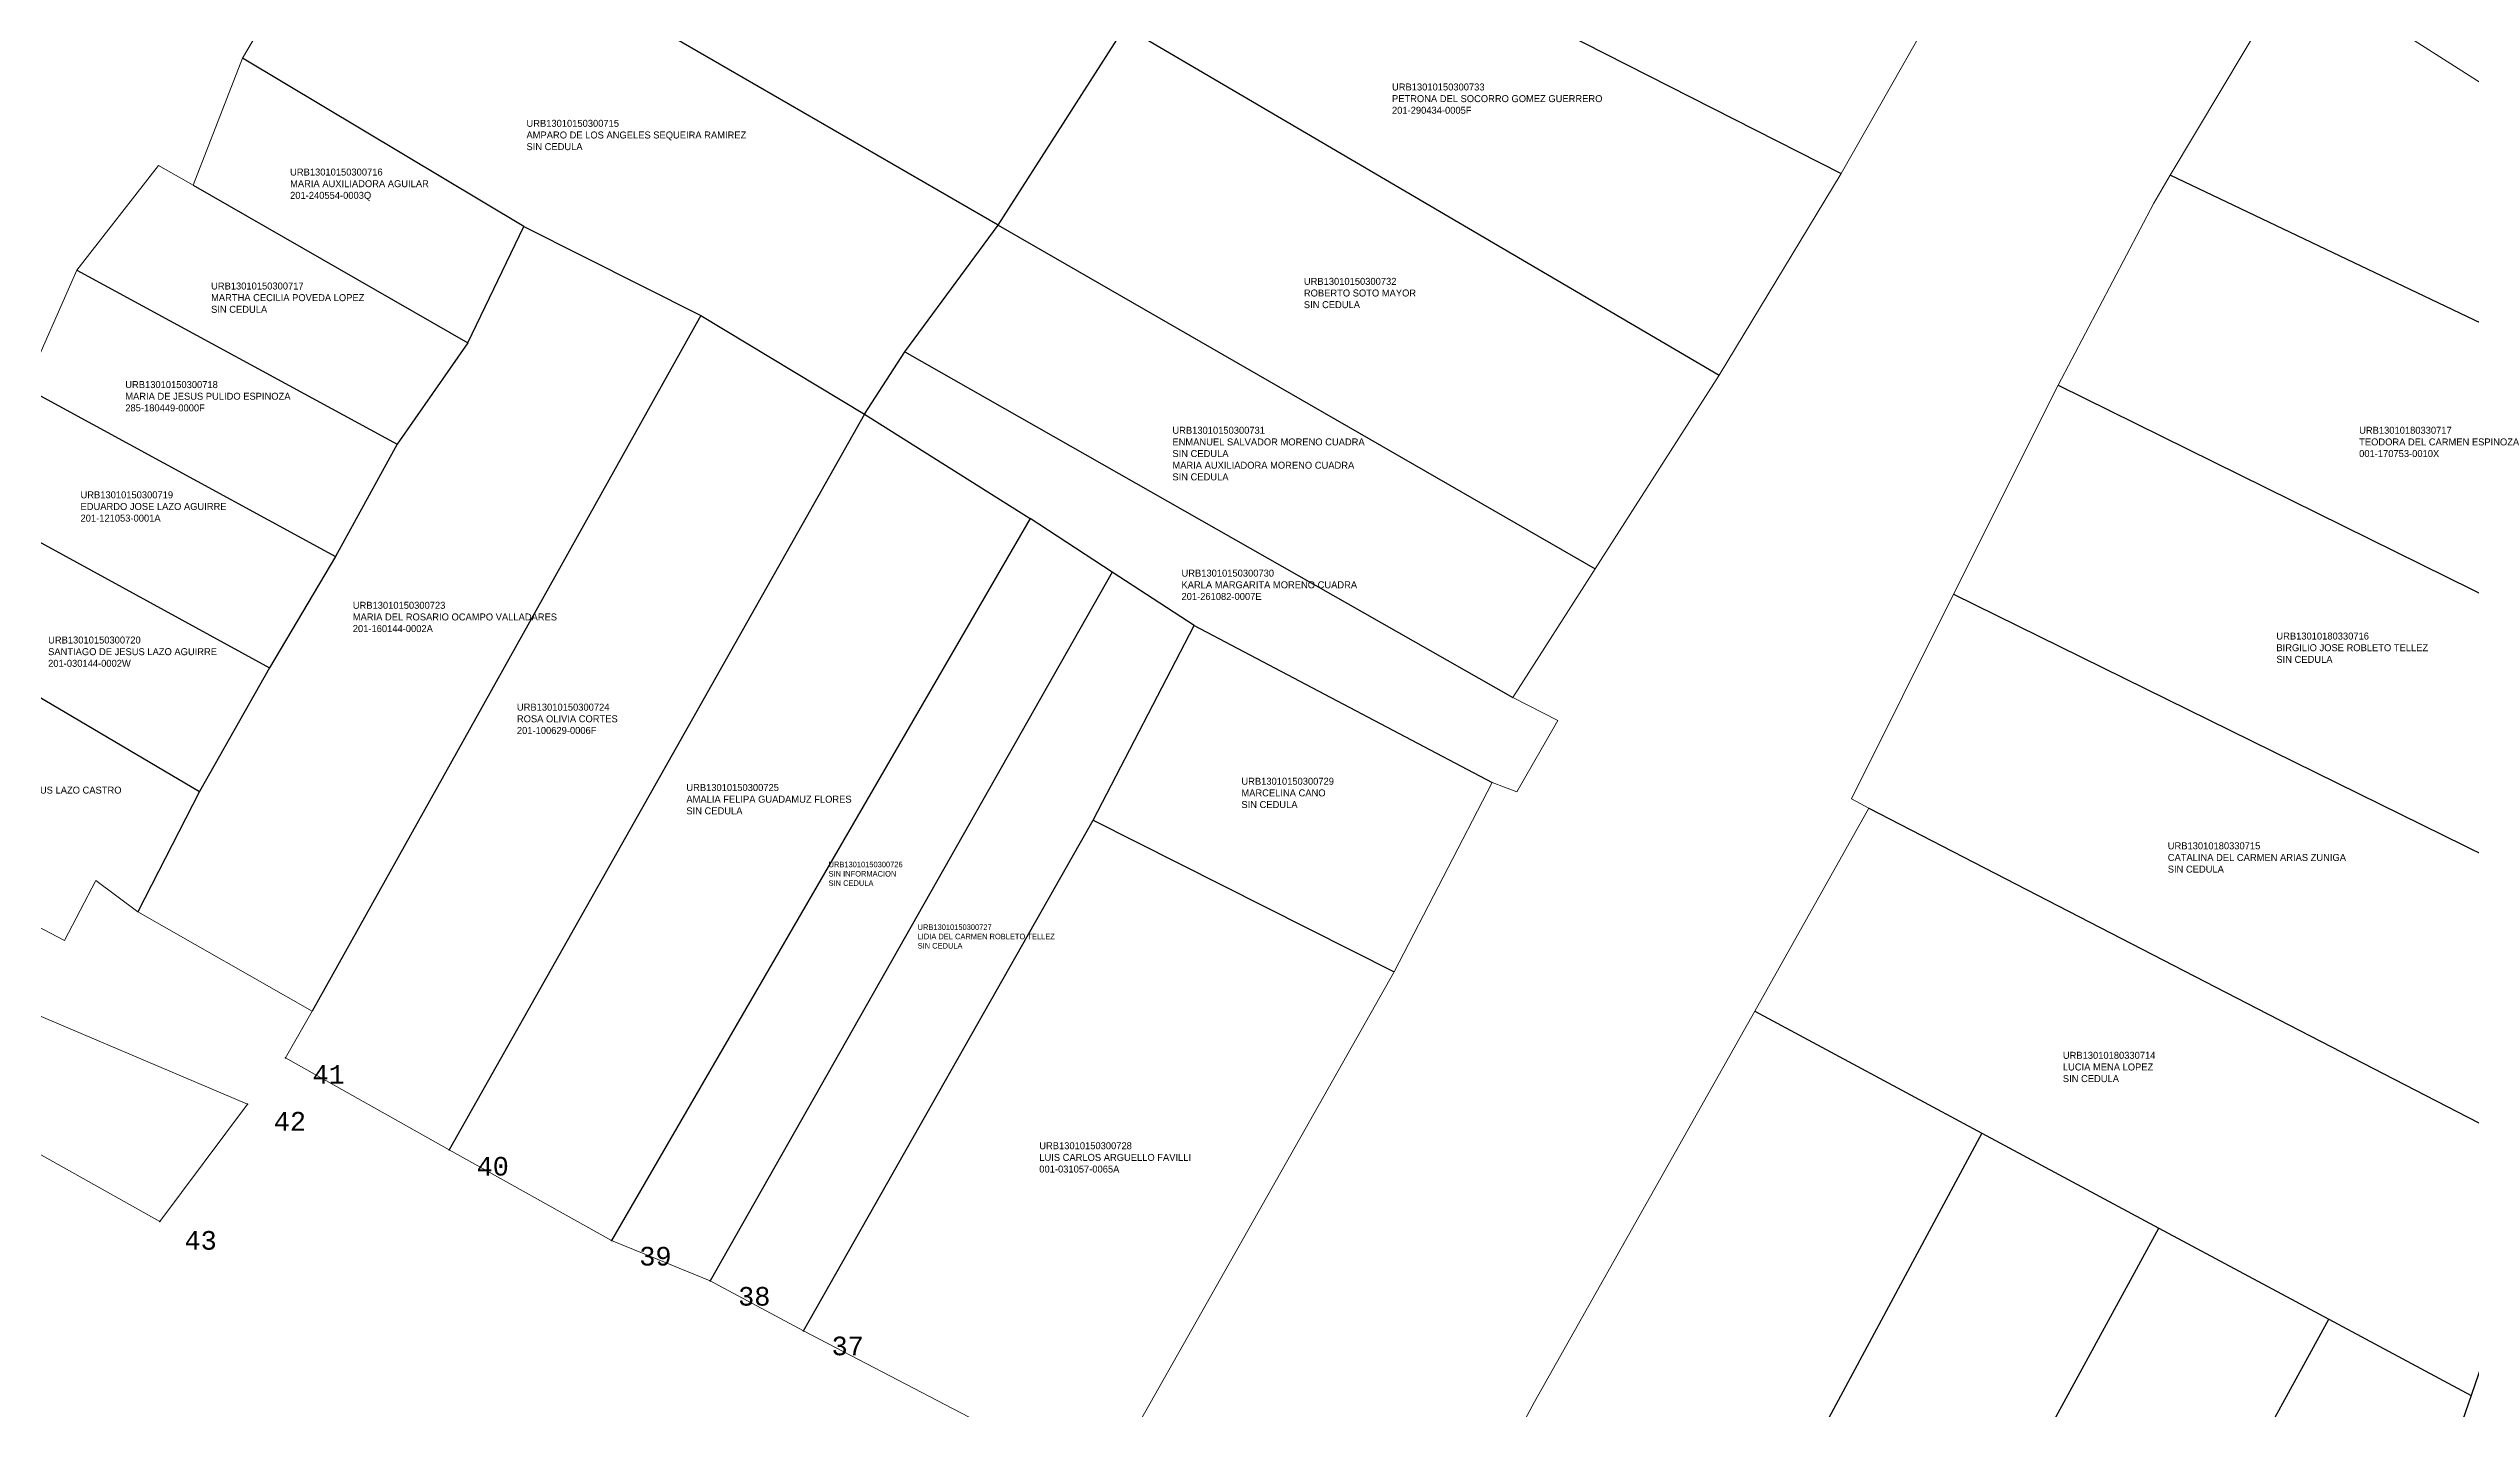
# Model space of a CAD drawing. Header units: millimetres. Extents: x 612409 to 612659, y 1318721 to 1318972.
# Drawn here: x 612494.5 to 612598.4, y 1318859.7 to 1318918.1 of the extents above; entities that cross this region are included whole.
import ezdxf

# ---------------------------------------------------------------- set-up
doc = ezdxf.new("R2010")
doc.units = ezdxf.units.MM
for name, color, linetype, lineweight in [('101', 3, 'Continuous', 0), ('1er_Propietario', 7, 'Continuous', 0), ('2do_Propietario', 7, 'Continuous', 0), ('486', 21, 'Continuous', 0), ('4861', 5, 'Continuous', 0), ('4862', 2, 'Continuous', 0), ('CVL_PUNTO', 7, 'Continuous', 0), ('CVL_PUNTO_NUM', 7, 'Continuous', 0)]:
    doc.layers.add(name, color=color, linetype=linetype, lineweight=lineweight)
doc.styles.add('MONOTXT4', font='Monotxt4.shx')
doc.styles.add('Style-ENGINEERING', font='ENGINEERING.shx')

msp = doc.modelspace()

# ---------------------------------------------------------------- linework, layer by layer
at = {"layer": '486', "color": 7, "linetype": 'Continuous', "lineweight": 30, "ltscale": 0.0001, "flags": 128}
for points in [[(612542.84, 1318927.2), (612571.37, 1318912.7)], [(612535.21, 1318910.48), (612508.82, 1318925.74)], [(612535.21, 1318910.48), (612540.65, 1318918.99)], [(612540.65, 1318918.99), (612566.14, 1318904.05)], [(612514.86, 1318910.43), (612502.79, 1318917.64)], [(612612.77, 1318899.62), (612585.49, 1318912.62)], [(612500.67, 1318912.19), (612512.46, 1318905.43)], [(612512.46, 1318905.43), (612514.86, 1318910.43)], [(612514.86, 1318910.43), (612522.45, 1318906.61)], [(612531.2, 1318905.04), (612535.21, 1318910.48)], [(612535.21, 1318910.48), (612560.82, 1318895.74)], [(612495.68, 1318908.55), (612509.43, 1318901.08)], [(612522.45, 1318906.61), (612505.78, 1318876.75)], [(612522.45, 1318906.61), (612529.47, 1318902.37)], [(612512.46, 1318905.43), (612509.43, 1318901.08)], [(612529.47, 1318902.37), (612531.2, 1318905.04)], [(612531.2, 1318905.04), (612557.29, 1318890.22)], [(612493.47, 1318903.52), (612506.78, 1318896.26)], [(612580.68, 1318903.61), (612608.46, 1318889.9)], [(612529.47, 1318902.37), (612511.66, 1318870.8)], [(612529.47, 1318902.37), (612536.58, 1318897.89)], [(612509.43, 1318901.08), (612506.78, 1318896.26)], [(612536.58, 1318897.89), (612518.62, 1318866.92)], [(612540.09, 1318895.59), (612536.58, 1318897.89)], [(612493.11, 1318897.42), (612503.95, 1318891.49)], [(612506.78, 1318896.26), (612503.95, 1318891.49)], [(612540.09, 1318895.59), (612522.85, 1318865.18)], [(612543.61, 1318893.3), (612540.09, 1318895.59)], [(612576.19, 1318894.65), (612605.41, 1318880.26)], [(612539.28, 1318884.95), (612543.61, 1318893.3)], [(612543.61, 1318893.3), (612556.4, 1318886.57)], [(612490.35, 1318892.43), (612500.95, 1318886.18)], [(612503.95, 1318891.49), (612500.95, 1318886.18)], [(612500.95, 1318886.18), (612498.3, 1318881.02)], [(612572.56, 1318885.47), (612601.85, 1318870.35)], [(612526.86, 1318863.04), (612539.28, 1318884.95)], [(612539.28, 1318884.95), (612552.19, 1318878.44)], [(612567.66, 1318876.75), (612577.41, 1318871.52)], [(612577.41, 1318871.52), (612561.17, 1318841.31), (612560.48, 1318841.69), (612559.76, 1318840.06)], [(612577.41, 1318871.52), (612584.99, 1318867.45)], [(612601.85, 1318870.35), (612598.39, 1318860.27)], [(612570.3, 1318840.47), (612584.99, 1318867.45)], [(612584.99, 1318867.45), (612592.29, 1318863.54)], [(612577.32, 1318836.19), (612592.29, 1318863.54)], [(612592.29, 1318863.54), (612598.39, 1318860.27)], [(612598.39, 1318860.27), (612596.8, 1318855.64)]]:
    msp.add_lwpolyline(points, dxfattribs=at)
at = {"layer": '4861', "color": 21, "linetype": 'Continuous', "lineweight": 13, "ltscale": 0.0001, "flags": 128}
for points in [[(612508.82, 1318925.74), (612507.88, 1318926.27), (612502.79, 1318917.64)], [(612571.37, 1318912.7), (612576.72, 1318922.11)], [(612590.87, 1318921.65), (612585.49, 1318912.62)], [(612502.79, 1318917.64), (612500.67, 1318912.19)], [(612500.67, 1318912.19), (612499.19, 1318913.04), (612495.68, 1318908.55)], [(612566.14, 1318904.05), (612571.37, 1318912.7)], [(612585.49, 1318912.62), (612584.78, 1318911.43), (612580.68, 1318903.61)], [(612495.68, 1318908.55), (612493.47, 1318903.52)], [(612560.82, 1318895.74), (612566.14, 1318904.05)], [(612580.68, 1318903.61), (612576.19, 1318894.65)], [(612557.29, 1318890.22), (612560.82, 1318895.74)], [(612576.19, 1318894.65), (612571.81, 1318885.86), (612572.56, 1318885.47)], [(612490.35, 1318892.43), (612487.42, 1318887.14), (612486.21, 1318884.46), (612495.15, 1318879.79), (612496.49, 1318882.36), (612498.3, 1318881.02)], [(612556.4, 1318886.57), (612557.45, 1318886.16), (612559.21, 1318889.22), (612557.29, 1318890.22)], [(612552.19, 1318878.44), (612556.4, 1318886.57)], [(612572.56, 1318885.47), (612567.66, 1318876.75)], [(612480.54, 1318882.31), (612503.01, 1318872.77), (612499.24, 1318867.73)], [(612498.3, 1318881.02), (612505.78, 1318876.75)], [(612526.86, 1318863.04), (612539.69, 1318856.35), (612552.19, 1318878.44)], [(612505.78, 1318876.75), (612504.64, 1318874.75), (612511.66, 1318870.8)], [(612567.66, 1318876.75), (612564.58, 1318871.27), (612558.22, 1318859.99), (612552.74, 1318849.79), (612550.26, 1318845.39), (612559.76, 1318840.06)], [(612499.24, 1318867.73), (612491.22, 1318872.22)], [(612511.66, 1318870.8), (612518.62, 1318866.92)], [(612518.62, 1318866.92), (612522.85, 1318865.18)], [(612522.85, 1318865.18), (612526.86, 1318863.04)]]:
    msp.add_lwpolyline(points, dxfattribs=at)
at = {"layer": '4862', "color": 5, "linetype": 'Continuous', "lineweight": 13, "ltscale": 0.0001, "flags": 128}
msp.add_lwpolyline([(612590.87, 1318921.65), (612615.11, 1318906.2)], dxfattribs=at)
at = {"layer": 'CVL_PUNTO', "color": 2, "lineweight": 30, "ltscale": 3.28084e-05}
for p in [(612504.64, 1318874.75), (612503.01, 1318872.77), (612511.66, 1318870.8), (612499.24, 1318867.73), (612518.62, 1318866.92), (612522.85, 1318865.18), (612526.86, 1318863.04)]:
    msp.add_point(p, dxfattribs=at)

# ---------------------------------------------------------------- texts
at = {"layer": '101', "color": 3, "linetype": 'Continuous', "lineweight": 30, "style": 'Style-ENGINEERING'}
for s, height, p in [('URB13010150300733', 0.3, (612552.1, 1318916.26)), ('URB13010150300715', 0.3, (612514.97, 1318914.7)), ('URB13010150300716', 0.3, (612504.83, 1318912.61)), ('URB13010150300732', 0.3, (612548.32, 1318907.92)), ('URB13010150300717', 0.3, (612501.44, 1318907.72)), ('URB13010150300718', 0.3, (612497.76, 1318903.49)), ('URB13010150300731', 0.3, (612542.68, 1318901.53)), ('URB13010180330717', 0.3, (612593.59, 1318901.53)), ('URB13010150300719', 0.3, (612495.84, 1318898.76)), ('URB13010150300730', 0.3, (612543.07, 1318895.4)), ('URB13010150300723', 0.3, (612507.52, 1318894.02)), ('URB13010150300720', 0.3, (612494.45, 1318892.53)), ('URB13010180330716', 0.3, (612590.04, 1318892.7)), ('URB13010150300724', 0.3, (612514.56, 1318889.65)), ('URB13010150300725', 0.3, (612521.83, 1318886.2)), ('URB13010150300729', 0.3, (612545.64, 1318886.47)), ('URB13010150300726', 0.24, (612527.93, 1318882.93)), ('URB13010180330715', 0.3, (612585.38, 1318883.7)), ('URB13010150300727', 0.24, (612531.75, 1318880.24)), ('URB13010180330714', 0.3, (612580.88, 1318874.71)), ('URB13010150300728', 0.3, (612536.97, 1318870.83))]:
    msp.add_text(s, height=height, dxfattribs=at).set_placement(p)
at = {"layer": '1er_Propietario', "color": 6, "linetype": 'Continuous', "lineweight": 30, "style": 'Style-ENGINEERING'}
for s, height, p in [('201-290434-0005F', 0.3, (612552.1, 1318915.26)), ('PETRONA DEL SOCORRO GOMEZ GUERRERO', 0.3, (612552.1, 1318915.76)), ('AMPARO DE LOS ANGELES SEQUEIRA RAMIREZ', 0.3, (612514.97, 1318914.2)), ('SIN CEDULA', 0.3, (612514.97, 1318913.7)), ('MARIA AUXILIADORA AGUILAR', 0.3, (612504.83, 1318912.11)), ('201-240554-0003Q', 0.3, (612504.83, 1318911.61)), ('SIN CEDULA', 0.3, (612501.44, 1318906.72)), ('MARTHA CECILIA POVEDA LOPEZ', 0.3, (612501.44, 1318907.22)), ('SIN CEDULA', 0.3, (612548.32, 1318906.92)), ('ROBERTO SOTO MAYOR', 0.3, (612548.32, 1318907.42)), ('MARIA DE JESUS PULIDO ESPINOZA', 0.3, (612497.76, 1318902.99)), ('285-180449-0000F', 0.3, (612497.76, 1318902.49)), ('SIN CEDULA', 0.3, (612542.68, 1318900.53)), ('ENMANUEL SALVADOR MORENO CUADRA', 0.3, (612542.68, 1318901.03)), ('TEODORA DEL CARMEN ESPINOZA', 0.3, (612593.59, 1318901.03)), ('001-170753-0010X', 0.3, (612593.59, 1318900.53)), ('201-121053-0001A', 0.3, (612495.84, 1318897.76)), ('EDUARDO JOSE LAZO AGUIRRE', 0.3, (612495.84, 1318898.26)), ('201-261082-0007E', 0.3, (612543.07, 1318894.4)), ('KARLA MARGARITA MORENO CUADRA', 0.3, (612543.07, 1318894.9)), ('MARIA DEL ROSARIO OCAMPO VALLADARES', 0.3, (612507.52, 1318893.52)), ('201-160144-0002A', 0.3, (612507.52, 1318893.02)), ('BIRGILIO JOSE ROBLETO TELLEZ', 0.3, (612590.04, 1318892.2)), ('SANTIAGO DE JESUS LAZO AGUIRRE', 0.3, (612494.45, 1318892.03)), ('201-030144-0002W', 0.3, (612494.45, 1318891.53)), ('SIN CEDULA', 0.3, (612590.04, 1318891.7)), ('ROSA OLIVIA CORTES', 0.3, (612514.56, 1318889.15)), ('201-100629-0006F', 0.3, (612514.56, 1318888.65)), ('SANTIAGO DE JESUS LAZO CASTRO', 0.3, (612490.51, 1318886.09)), ('MARCELINA CANO', 0.3, (612545.64, 1318885.97)), ('AMALIA FELIPA GUADAMUZ FLORES', 0.3, (612521.83, 1318885.7)), ('SIN CEDULA', 0.3, (612521.83, 1318885.2)), ('SIN CEDULA', 0.3, (612545.64, 1318885.47)), ('CATALINA DEL CARMEN ARIAS ZUNIGA', 0.3, (612585.38, 1318883.2)), ('SIN INFORMACION', 0.24, (612527.93, 1318882.53)), ('SIN CEDULA', 0.24, (612527.93, 1318882.13)), ('SIN CEDULA', 0.3, (612585.38, 1318882.7)), ('LIDIA DEL CARMEN ROBLETO TELLEZ', 0.24, (612531.75, 1318879.84)), ('SIN CEDULA', 0.24, (612531.75, 1318879.44)), ('SIN CEDULA', 0.3, (612580.88, 1318873.71)), ('LUCIA MENA LOPEZ', 0.3, (612580.88, 1318874.21)), ('LUIS CARLOS ARGUELLO FAVILLI', 0.3, (612536.97, 1318870.33)), ('001-031057-0065A', 0.3, (612536.97, 1318869.83))]:
    msp.add_text(s, height=height, dxfattribs=at).set_placement(p)
at = {"layer": '2do_Propietario', "color": 131, "linetype": 'Continuous', "lineweight": 30, "style": 'Style-ENGINEERING'}
for s, p in [('SIN CEDULA', (612542.68, 1318899.53)), ('MARIA AUXILIADORA MORENO CUADRA', (612542.68, 1318900.03))]:
    msp.add_text(s, height=0.3, dxfattribs=at).set_placement(p)
at = {"layer": 'CVL_PUNTO_NUM', "color": 2, "lineweight": 30, "style": 'MONOTXT4'}
for s, p in [('41', (612505.79, 1318873.64)), ('42', (612504.13, 1318871.63)), ('40', (612512.83, 1318869.7)), ('43', (612500.3, 1318866.52)), ('39', (612519.81, 1318865.84)), ('38', (612524.05, 1318864.12)), ('37', (612528.06, 1318861.99))]:
    msp.add_text(s, height=0.8, dxfattribs=at).set_placement(p)

doc.saveas('drawing.dxf')
